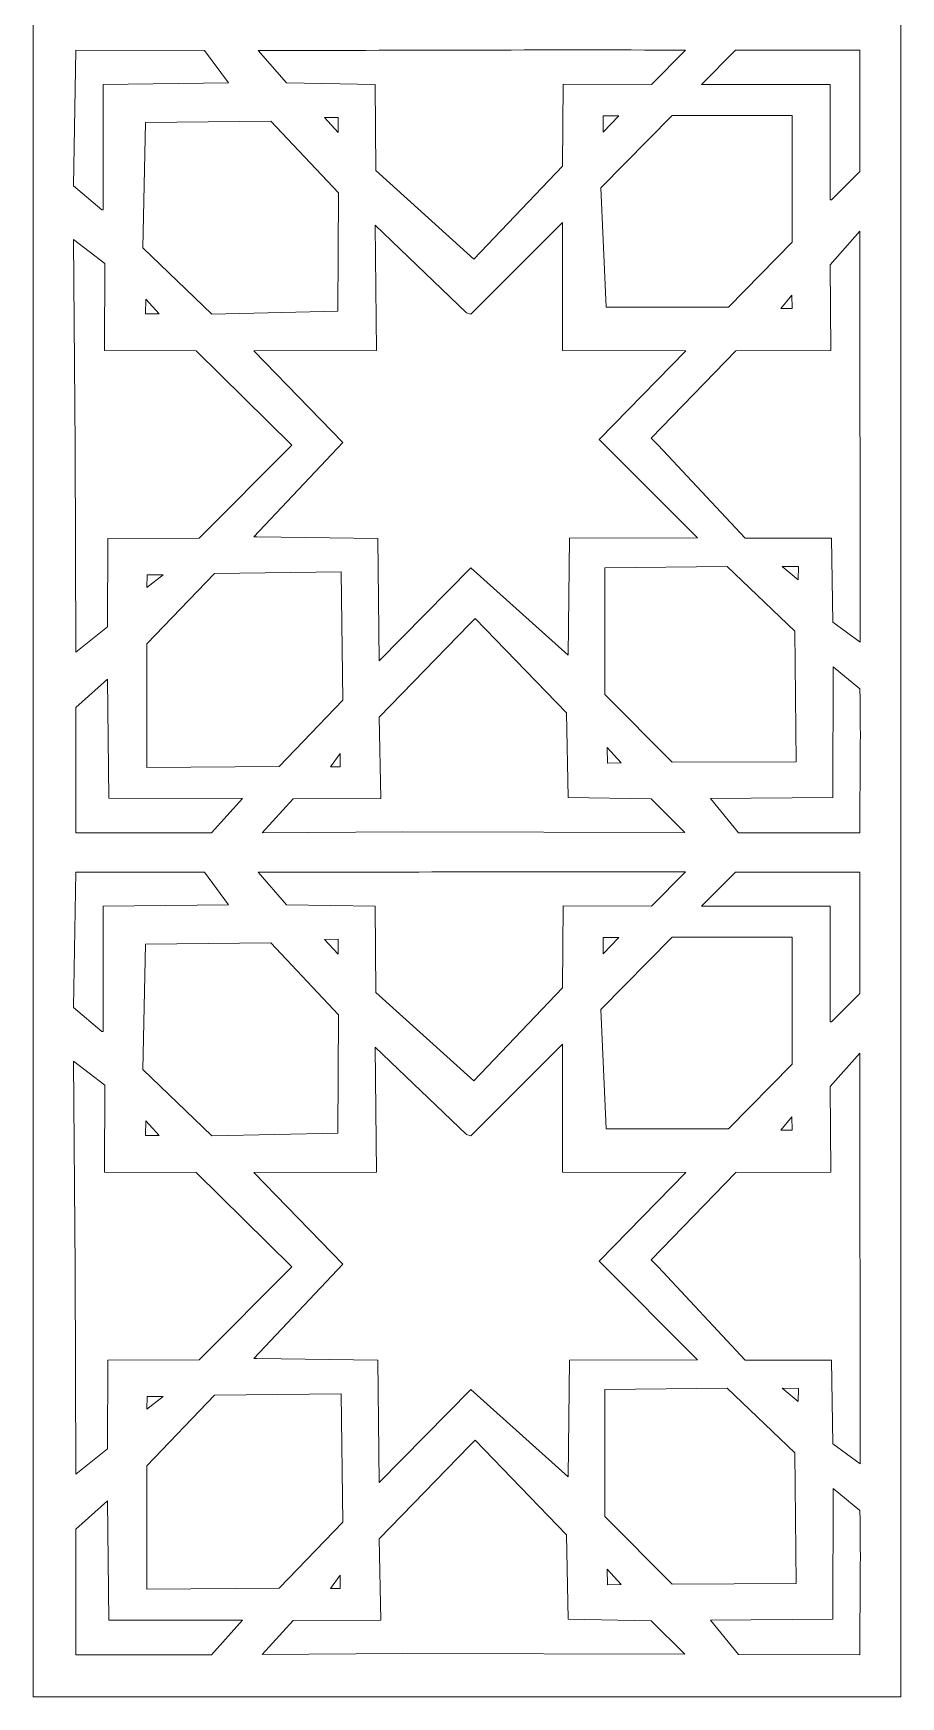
# Model space of a CAD drawing. Header units: centimetres. Extents: x -27.5 to -16, y -9.5 to 9.5.
# Drawn here: x -27.5 to -22.54, y -9.5 to 0 of the extents above; entities that cross this region are included whole.
import ezdxf

# ---------------------------------------------------------------- set-up
doc = ezdxf.new("R2010")
doc.units = ezdxf.units.CM
doc.header["$MEASUREMENT"] = 0
doc.layers.add('layer 1', color=7, linetype='Continuous')

msp = doc.modelspace()

# ---------------------------------------------------------------- linework, layer by layer
at = {"layer": 'layer 1', "color": 250, "lineweight": 9}
msp.add_open_spline([(-27.5, 9.5), (-27.5, 9.5), (-22.54254, 9.5), (-22.54254, 9.5), (-22.54254, 9.5), (-22.54254, 9.5), (-22.54254, -9.5), (-22.54254, -9.5), (-22.54254, -9.5), (-22.54254, -9.5), (-27.5, -9.5), (-27.5, -9.5), (-27.5, -9.5), (-27.5, -9.5), (-27.5, 9.5), (-27.5, 9.5)], degree=3, knots=[0, 0, 0, 0, 0.2, 0.2, 0.2, 0.2, 0.4, 0.4, 0.4, 0.4, 0.6, 0.6, 0.6, 0.6, 1, 1, 1, 1], dxfattribs=at)
at = {"layer": 'layer 1', "color": 7, "lineweight": 9}
for points, knots in [([(-26.21459, -0.09686), (-26.21459, -0.09686), (-26.0536, -0.28266), (-26.0536, -0.28266), (-26.0536, -0.28266), (-26.0536, -0.28266), (-25.54648, -0.2907), (-25.54648, -0.2907), (-25.54648, -0.2907), (-25.54648, -0.2907), (-25.54311, -0.7832), (-25.54311, -0.7832), (-25.54311, -0.7832), (-25.54311, -0.7832), (-24.983, -1.28885), (-24.983, -1.28885), (-24.983, -1.28885), (-24.983, -1.28885), (-24.47587, -0.75758), (-24.47587, -0.75758), (-24.47587, -0.75758), (-24.47587, -0.75758), (-24.47079, -0.28914), (-24.47079, -0.28914), (-24.47079, -0.28914), (-24.47079, -0.28914), (-23.9666, -0.29063), (-23.9666, -0.29063), (-23.9666, -0.29063), (-23.9666, -0.29063), (-23.77211, -0.09528), (-23.77211, -0.09528), (-23.77211, -0.09528), (-24.60938, -0.09167), (-25.3836, -0.09743), (-26.21459, -0.09686)], [0, 0, 0, 0, 0.1, 0.1, 0.1, 0.1, 0.2, 0.2, 0.2, 0.2, 0.3, 0.3, 0.3, 0.3, 0.4, 0.4, 0.4, 0.4, 0.5, 0.5, 0.5, 0.5, 0.6, 0.6, 0.6, 0.6, 0.7, 0.7, 0.7, 0.7, 0.8, 0.8, 0.8, 0.8, 1, 1, 1, 1]), ([(-26.52199, -0.09683), (-26.52199, -0.09683), (-27.25646, -0.09603), (-27.25646, -0.09603), (-27.25646, -0.09603), (-27.25646, -0.09603), (-27.26909, -0.87027), (-27.26909, -0.87027), (-27.26909, -0.87027), (-27.26909, -0.87027), (-27.1081, -1.00711), (-27.1081, -1.00711), (-27.1081, -1.00711), (-27.1081, -1.00711), (-27.10005, -1.00711), (-27.10005, -1.00711), (-27.10005, -1.00711), (-27.10005, -1.00711), (-27.10005, -0.2907), (-27.10005, -0.2907), (-27.10005, -0.2907), (-27.10005, -0.2907), (-26.38363, -0.28266), (-26.38363, -0.28266), (-26.38363, -0.28266), (-26.38363, -0.28266), (-26.52199, -0.09683), (-26.52199, -0.09683)], [0, 0, 0, 0, 0.125, 0.125, 0.125, 0.125, 0.25, 0.25, 0.25, 0.25, 0.375, 0.375, 0.375, 0.375, 0.5, 0.5, 0.5, 0.5, 0.625, 0.625, 0.625, 0.625, 0.75, 0.75, 0.75, 0.75, 1, 1, 1, 1]), ([(-23.48736, -0.09576), (-23.48736, -0.09576), (-23.68202, -0.29061), (-23.68202, -0.29061), (-23.68202, -0.29061), (-23.68202, -0.29061), (-22.94498, -0.29049), (-22.94498, -0.29049), (-22.94498, -0.29049), (-22.94498, -0.29049), (-22.94644, -0.95077), (-22.94644, -0.95077), (-22.94644, -0.95077), (-22.94644, -0.95077), (-22.9384, -0.95077), (-22.9384, -0.95077), (-22.9384, -0.95077), (-22.9384, -0.95077), (-22.77678, -0.78913), (-22.77678, -0.78913), (-22.77678, -0.78913), (-22.77678, -0.78913), (-22.77643, -0.09576), (-22.77643, -0.09576), (-22.77643, -0.09576), (-22.77643, -0.09576), (-23.48736, -0.09576), (-23.48736, -0.09576)], [0, 0, 0, 0, 0.125, 0.125, 0.125, 0.125, 0.25, 0.25, 0.25, 0.25, 0.375, 0.375, 0.375, 0.375, 0.5, 0.5, 0.5, 0.5, 0.625, 0.625, 0.625, 0.625, 0.75, 0.75, 0.75, 0.75, 1, 1, 1, 1]), ([(-23.84887, -0.46779), (-23.84887, -0.46779), (-24.25698, -0.88124), (-24.25698, -0.88124), (-24.25698, -0.88124), (-24.25698, -0.88124), (-24.22634, -1.56253), (-24.22634, -1.56253), (-24.22634, -1.56253), (-24.22634, -1.56253), (-23.52603, -1.56253), (-23.52603, -1.56253), (-23.52603, -1.56253), (-23.52603, -1.56253), (-23.16377, -1.19225), (-23.16377, -1.19225), (-23.16377, -1.19225), (-23.16377, -1.19225), (-23.16377, -0.47583), (-23.16377, -0.47583), (-23.16377, -0.47583), (-23.16377, -0.47583), (-23.16377, -0.46779), (-23.16377, -0.46779), (-23.16377, -0.46779), (-23.16377, -0.46779), (-23.84887, -0.46779), (-23.84887, -0.46779)], [0, 0, 0, 0, 0.125, 0.125, 0.125, 0.125, 0.25, 0.25, 0.25, 0.25, 0.375, 0.375, 0.375, 0.375, 0.5, 0.5, 0.5, 0.5, 0.625, 0.625, 0.625, 0.625, 0.75, 0.75, 0.75, 0.75, 1, 1, 1, 1]), ([(-24.24247, -0.47041), (-24.24247, -0.47041), (-24.24384, -0.5634), (-24.24384, -0.5634), (-24.24384, -0.5634), (-24.24384, -0.5634), (-24.15351, -0.47018), (-24.15351, -0.47018), (-24.15351, -0.47018), (-24.15351, -0.47018), (-24.24247, -0.47041), (-24.24247, -0.47041)], [0, 0, 0, 0, 0.25, 0.25, 0.25, 0.25, 0.5, 0.5, 0.5, 0.5, 1, 1, 1, 1]), ([(-26.85857, -0.50803), (-26.85857, -0.50803), (-26.87466, -1.22445), (-26.87466, -1.22445), (-26.87466, -1.22445), (-26.87466, -1.22445), (-26.48023, -1.6028), (-26.48023, -1.6028), (-26.48023, -1.6028), (-26.48023, -1.6028), (-25.75878, -1.58669), (-25.75878, -1.58669), (-25.75878, -1.58669), (-25.75878, -1.58669), (-25.75576, -0.91053), (-25.75576, -0.91053), (-25.75576, -0.91053), (-25.75576, -0.91053), (-26.14215, -0.49999), (-26.14215, -0.49999), (-26.14215, -0.49999), (-26.14215, -0.49999), (-26.85857, -0.50803), (-26.85857, -0.50803)], [0, 0, 0, 0, 0.1428571, 0.1428571, 0.1428571, 0.1428571, 0.2857143, 0.2857143, 0.2857143, 0.2857143, 0.4285714, 0.4285714, 0.4285714, 0.4285714, 0.5714286, 0.5714286, 0.5714286, 0.5714286, 0.7142857, 0.7142857, 0.7142857, 0.7142857, 1, 1, 1, 1]), ([(-25.83549, -0.48026), (-25.83549, -0.48026), (-25.75825, -0.56539), (-25.75825, -0.56539), (-25.75825, -0.56539), (-25.75825, -0.56539), (-25.75721, -0.47947), (-25.75721, -0.47947), (-25.75721, -0.47947), (-25.75721, -0.47947), (-25.83549, -0.48026), (-25.83549, -0.48026)], [0, 0, 0, 0, 0.25, 0.25, 0.25, 0.25, 0.5, 0.5, 0.5, 0.5, 1, 1, 1, 1]), ([(-24.47587, -1.07957), (-24.47587, -1.07957), (-24.99909, -1.6028), (-24.99909, -1.6028), (-24.99909, -1.6028), (-24.99909, -1.6028), (-25.02325, -1.59473), (-25.02325, -1.59473), (-25.02325, -1.59473), (-25.02325, -1.59473), (-25.54648, -1.09566), (-25.54648, -1.09566), (-25.54648, -1.09566), (-25.54648, -1.09566), (-25.53843, -1.81023), (-25.53843, -1.81023), (-25.53843, -1.81023), (-25.53843, -1.81023), (-26.23874, -1.81208), (-26.23874, -1.81208), (-26.23874, -1.81208), (-26.23874, -1.81208), (-25.73162, -2.33531), (-25.73162, -2.33531), (-25.73162, -2.33531), (-25.73162, -2.33531), (-26.23874, -2.87463), (-26.23874, -2.87463), (-26.23874, -2.87463), (-26.23874, -2.87463), (-26.22264, -2.87463), (-26.22264, -2.87463), (-26.22264, -2.87463), (-26.22264, -2.87463), (-25.53037, -2.88379), (-25.53037, -2.88379), (-25.53037, -2.88379), (-25.53037, -2.88379), (-25.52232, -3.58298), (-25.52232, -3.58298), (-25.52232, -3.58298), (-25.52232, -3.58298), (-24.99909, -3.05171), (-24.99909, -3.05171), (-24.99909, -3.05171), (-24.99909, -3.05171), (-24.44367, -3.5508), (-24.44367, -3.5508), (-24.44367, -3.5508), (-24.44367, -3.5508), (-24.43593, -2.88332), (-24.43593, -2.88332), (-24.43593, -2.88332), (-24.43593, -2.88332), (-23.70421, -2.88166), (-23.70421, -2.88166), (-23.70421, -2.88166), (-23.70421, -2.88166), (-24.26658, -2.3192), (-24.26658, -2.3192), (-24.26658, -2.3192), (-24.26658, -2.3192), (-23.77146, -1.8128), (-23.77146, -1.8128), (-23.77146, -1.8128), (-23.77146, -1.8128), (-24.4753, -1.81014), (-24.4753, -1.81014), (-24.4753, -1.81014), (-24.4753, -1.81014), (-24.47587, -1.07957), (-24.47587, -1.07957)], [0, 0, 0, 0, 0.0526316, 0.0526316, 0.0526316, 0.0526316, 0.1052632, 0.1052632, 0.1052632, 0.1052632, 0.1578947, 0.1578947, 0.1578947, 0.1578947, 0.2105263, 0.2105263, 0.2105263, 0.2105263, 0.2631579, 0.2631579, 0.2631579, 0.2631579, 0.3157895, 0.3157895, 0.3157895, 0.3157895, 0.3684211, 0.3684211, 0.3684211, 0.3684211, 0.4210526, 0.4210526, 0.4210526, 0.4210526, 0.4736842, 0.4736842, 0.4736842, 0.4736842, 0.5263158, 0.5263158, 0.5263158, 0.5263158, 0.5789474, 0.5789474, 0.5789474, 0.5789474, 0.6315789, 0.6315789, 0.6315789, 0.6315789, 0.6842105, 0.6842105, 0.6842105, 0.6842105, 0.7368421, 0.7368421, 0.7368421, 0.7368421, 0.7894737, 0.7894737, 0.7894737, 0.7894737, 0.8421053, 0.8421053, 0.8421053, 0.8421053, 0.8947368, 0.8947368, 0.8947368, 0.8947368, 1, 1, 1, 1]), ([(-22.77693, -1.12993), (-22.77693, -1.12993), (-22.94644, -1.32105), (-22.94644, -1.32105), (-22.94644, -1.32105), (-22.94644, -1.32105), (-22.94216, -1.81048), (-22.94216, -1.81048), (-22.94216, -1.81048), (-22.94216, -1.81048), (-23.48576, -1.81208), (-23.48576, -1.81208), (-23.48576, -1.81208), (-23.48576, -1.81208), (-23.96875, -2.31115), (-23.96875, -2.31115), (-23.96875, -2.31115), (-23.96875, -2.31115), (-23.9285, -2.3514), (-23.9285, -2.3514), (-23.9285, -2.3514), (-23.9285, -2.3514), (-23.43243, -2.88334), (-23.43243, -2.88334), (-23.43243, -2.88334), (-23.43243, -2.88334), (-22.93777, -2.88341), (-22.93777, -2.88341), (-22.93777, -2.88341), (-22.93777, -2.88341), (-22.92992, -3.362), (-22.92992, -3.362), (-22.92992, -3.362), (-22.92992, -3.362), (-22.77518, -3.47614), (-22.77518, -3.47614), (-22.77518, -3.47614), (-22.77518, -3.47614), (-22.77693, -1.12993), (-22.77693, -1.12993)], [0, 0, 0, 0, 0.0909091, 0.0909091, 0.0909091, 0.0909091, 0.1818182, 0.1818182, 0.1818182, 0.1818182, 0.2727273, 0.2727273, 0.2727273, 0.2727273, 0.3636364, 0.3636364, 0.3636364, 0.3636364, 0.4545455, 0.4545455, 0.4545455, 0.4545455, 0.5454545, 0.5454545, 0.5454545, 0.5454545, 0.6363636, 0.6363636, 0.6363636, 0.6363636, 0.7272727, 0.7272727, 0.7272727, 0.7272727, 0.8181818, 0.8181818, 0.8181818, 0.8181818, 1, 1, 1, 1]), ([(-27.26909, -1.17616), (-27.26909, -1.17616), (-27.26105, -2.35946), (-27.26105, -2.35946), (-27.26105, -2.35946), (-27.26105, -2.35946), (-27.25694, -3.53469), (-27.25694, -3.53469), (-27.25694, -3.53469), (-27.25694, -3.53469), (-27.0759, -3.38981), (-27.0759, -3.38981), (-27.0759, -3.38981), (-27.0759, -3.38981), (-27.07426, -2.88471), (-27.07426, -2.88471), (-27.07426, -2.88471), (-27.07426, -2.88471), (-26.55267, -2.88267), (-26.55267, -2.88267), (-26.55267, -2.88267), (-26.55267, -2.88267), (-26.0214, -2.3514), (-26.0214, -2.3514), (-26.0214, -2.3514), (-26.0214, -2.3514), (-26.56878, -1.81208), (-26.56878, -1.81208), (-26.56878, -1.81208), (-26.56878, -1.81208), (-27.09258, -1.81044), (-27.09258, -1.81044), (-27.09258, -1.81044), (-27.09258, -1.81044), (-27.09185, -1.31356), (-27.09185, -1.31356), (-27.09185, -1.31356), (-27.09185, -1.31356), (-27.26909, -1.17616), (-27.26909, -1.17616)], [0, 0, 0, 0, 0.0909091, 0.0909091, 0.0909091, 0.0909091, 0.1818182, 0.1818182, 0.1818182, 0.1818182, 0.2727273, 0.2727273, 0.2727273, 0.2727273, 0.3636364, 0.3636364, 0.3636364, 0.3636364, 0.4545455, 0.4545455, 0.4545455, 0.4545455, 0.5454545, 0.5454545, 0.5454545, 0.5454545, 0.6363636, 0.6363636, 0.6363636, 0.6363636, 0.7272727, 0.7272727, 0.7272727, 0.7272727, 0.8181818, 0.8181818, 0.8181818, 0.8181818, 1, 1, 1, 1]), ([(-26.85674, -1.51685), (-26.85674, -1.51685), (-26.85857, -1.60133), (-26.85857, -1.60133), (-26.85857, -1.60133), (-26.85857, -1.60133), (-26.78036, -1.60133), (-26.78036, -1.60133), (-26.78036, -1.60133), (-26.78036, -1.60133), (-26.85674, -1.51685), (-26.85674, -1.51685)], [0, 0, 0, 0, 0.25, 0.25, 0.25, 0.25, 0.5, 0.5, 0.5, 0.5, 1, 1, 1, 1]), ([(-23.22817, -1.5706), (-23.22817, -1.5706), (-23.16377, -1.57056), (-23.16377, -1.57056), (-23.16377, -1.57056), (-23.16377, -1.57056), (-23.16446, -1.49452), (-23.16446, -1.49452), (-23.16446, -1.49452), (-23.16446, -1.49452), (-23.22817, -1.5706), (-23.22817, -1.5706)], [0, 0, 0, 0, 0.25, 0.25, 0.25, 0.25, 0.5, 0.5, 0.5, 0.5, 1, 1, 1, 1]), ([(-26.46414, -3.08391), (-26.46414, -3.08391), (-26.85052, -3.48641), (-26.85052, -3.48641), (-26.85052, -3.48641), (-26.85052, -3.48641), (-26.851, -4.19183), (-26.851, -4.19183), (-26.851, -4.19183), (-26.851, -4.19183), (-26.09386, -4.18672), (-26.09386, -4.18672), (-26.09386, -4.18672), (-26.09386, -4.18672), (-25.73162, -3.80838), (-25.73162, -3.80838), (-25.73162, -3.80838), (-25.73162, -3.80838), (-25.73967, -3.07586), (-25.73967, -3.07586), (-25.73967, -3.07586), (-25.73967, -3.07586), (-26.46414, -3.08391), (-26.46414, -3.08391)], [0, 0, 0, 0, 0.1428571, 0.1428571, 0.1428571, 0.1428571, 0.2857143, 0.2857143, 0.2857143, 0.2857143, 0.4285714, 0.4285714, 0.4285714, 0.4285714, 0.5714286, 0.5714286, 0.5714286, 0.5714286, 0.7142857, 0.7142857, 0.7142857, 0.7142857, 1, 1, 1, 1]), ([(-26.84971, -3.09197), (-26.84971, -3.09197), (-26.85052, -3.16442), (-26.85052, -3.16442), (-26.85052, -3.16442), (-26.85052, -3.16442), (-26.75777, -3.09197), (-26.75777, -3.09197), (-26.75777, -3.09197), (-26.75777, -3.09197), (-26.84971, -3.09197), (-26.84971, -3.09197)], [0, 0, 0, 0, 0.25, 0.25, 0.25, 0.25, 0.5, 0.5, 0.5, 0.5, 1, 1, 1, 1]), ([(-24.23438, -3.05171), (-24.23438, -3.05171), (-24.23438, -3.77618), (-24.23438, -3.77618), (-24.23438, -3.77618), (-24.23438, -3.77618), (-23.848, -4.16256), (-23.848, -4.16256), (-23.848, -4.16256), (-23.848, -4.16256), (-23.13964, -4.16034), (-23.13964, -4.16034), (-23.13964, -4.16034), (-23.13964, -4.16034), (-23.14768, -3.41394), (-23.14768, -3.41394), (-23.14768, -3.41394), (-23.14768, -3.41394), (-23.53407, -3.04367), (-23.53407, -3.04367), (-23.53407, -3.04367), (-23.53407, -3.04367), (-24.23438, -3.05171), (-24.23438, -3.05171)], [0, 0, 0, 0, 0.1428571, 0.1428571, 0.1428571, 0.1428571, 0.2857143, 0.2857143, 0.2857143, 0.2857143, 0.4285714, 0.4285714, 0.4285714, 0.4285714, 0.5714286, 0.5714286, 0.5714286, 0.5714286, 0.7142857, 0.7142857, 0.7142857, 0.7142857, 1, 1, 1, 1]), ([(-23.22013, -3.04367), (-23.22013, -3.04367), (-23.12802, -3.1197), (-23.12802, -3.1197), (-23.12802, -3.1197), (-23.12802, -3.1197), (-23.1261, -3.04507), (-23.1261, -3.04507), (-23.1261, -3.04507), (-23.1261, -3.04507), (-23.22013, -3.04367), (-23.22013, -3.04367)], [0, 0, 0, 0, 0.25, 0.25, 0.25, 0.25, 0.5, 0.5, 0.5, 0.5, 1, 1, 1, 1]), ([(-25.51462, -4.36966), (-25.51462, -4.36966), (-26.01516, -4.37151), (-26.01516, -4.37151), (-26.01516, -4.37151), (-26.01516, -4.37151), (-26.19181, -4.56504), (-26.19181, -4.56504), (-26.19181, -4.56504), (-26.19181, -4.56504), (-25.39065, -4.55989), (-25.39065, -4.55989), (-25.39065, -4.55989), (-25.39065, -4.55989), (-23.77555, -4.5635), (-23.77555, -4.5635), (-23.77555, -4.5635), (-23.77555, -4.5635), (-23.96875, -4.37185), (-23.96875, -4.37185), (-23.96875, -4.37185), (-23.96875, -4.37185), (-24.44367, -4.3638), (-24.44367, -4.3638), (-24.44367, -4.3638), (-24.44367, -4.3638), (-24.45173, -3.88084), (-24.45173, -3.88084), (-24.45173, -3.88084), (-24.45173, -3.88084), (-24.97496, -3.3415), (-24.97496, -3.3415), (-24.97496, -3.3415), (-24.97496, -3.3415), (-25.00716, -3.3737), (-25.00716, -3.3737), (-25.00716, -3.3737), (-25.00716, -3.3737), (-25.52232, -3.90497), (-25.52232, -3.90497), (-25.52232, -3.90497), (-25.52232, -3.90497), (-25.51462, -4.36966), (-25.51462, -4.36966)], [0, 0, 0, 0, 0.0833333, 0.0833333, 0.0833333, 0.0833333, 0.1666667, 0.1666667, 0.1666667, 0.1666667, 0.25, 0.25, 0.25, 0.25, 0.3333333, 0.3333333, 0.3333333, 0.3333333, 0.4166667, 0.4166667, 0.4166667, 0.4166667, 0.5, 0.5, 0.5, 0.5, 0.5833333, 0.5833333, 0.5833333, 0.5833333, 0.6666667, 0.6666667, 0.6666667, 0.6666667, 0.75, 0.75, 0.75, 0.75, 0.8333333, 0.8333333, 0.8333333, 0.8333333, 1, 1, 1, 1]), ([(-27.0759, -3.68764), (-27.0759, -3.68764), (-27.25658, -3.84974), (-27.25658, -3.84974), (-27.25658, -3.84974), (-27.25658, -3.84974), (-27.25675, -4.56603), (-27.25675, -4.56603), (-27.25675, -4.56603), (-27.25675, -4.56603), (-26.48068, -4.56605), (-26.48068, -4.56605), (-26.48068, -4.56605), (-26.48068, -4.56605), (-26.30464, -4.36938), (-26.30464, -4.36938), (-26.30464, -4.36938), (-26.30464, -4.36938), (-27.06816, -4.36823), (-27.06816, -4.36823), (-27.06816, -4.36823), (-27.06816, -4.36823), (-27.0759, -3.68764), (-27.0759, -3.68764)], [0, 0, 0, 0, 0.1428571, 0.1428571, 0.1428571, 0.1428571, 0.2857143, 0.2857143, 0.2857143, 0.2857143, 0.4285714, 0.4285714, 0.4285714, 0.4285714, 0.5714286, 0.5714286, 0.5714286, 0.5714286, 0.7142857, 0.7142857, 0.7142857, 0.7142857, 1, 1, 1, 1]), ([(-22.77598, -3.74225), (-22.77598, -3.74225), (-22.92881, -3.61764), (-22.92881, -3.61764), (-22.92881, -3.61764), (-22.92881, -3.61764), (-22.93035, -4.3638), (-22.93035, -4.3638), (-22.93035, -4.3638), (-22.93035, -4.3638), (-23.63067, -4.36932), (-23.63067, -4.36932), (-23.63067, -4.36932), (-23.63067, -4.36932), (-23.46967, -4.56498), (-23.46967, -4.56498), (-23.46967, -4.56498), (-23.46967, -4.56498), (-22.77588, -4.56658), (-22.77588, -4.56658), (-22.77588, -4.56658), (-22.77691, -4.26555), (-22.76985, -4.04402), (-22.77598, -3.74225)], [0, 0, 0, 0, 0.1428571, 0.1428571, 0.1428571, 0.1428571, 0.2857143, 0.2857143, 0.2857143, 0.2857143, 0.4285714, 0.4285714, 0.4285714, 0.4285714, 0.5714286, 0.5714286, 0.5714286, 0.5714286, 0.7142857, 0.7142857, 0.7142857, 0.7142857, 1, 1, 1, 1]), ([(-24.22052, -4.0777), (-24.22052, -4.0777), (-24.21826, -4.16762), (-24.21826, -4.16762), (-24.21826, -4.16762), (-24.21826, -4.16762), (-24.13938, -4.16608), (-24.13938, -4.16608), (-24.13938, -4.16608), (-24.13938, -4.16608), (-24.22052, -4.0777), (-24.22052, -4.0777)], [0, 0, 0, 0, 0.25, 0.25, 0.25, 0.25, 0.5, 0.5, 0.5, 0.5, 1, 1, 1, 1]), ([(-25.74619, -4.11213), (-25.74619, -4.11213), (-25.8004, -4.18851), (-25.8004, -4.18851), (-25.8004, -4.18851), (-25.8004, -4.18851), (-25.74572, -4.1882), (-25.74572, -4.1882), (-25.74572, -4.1882), (-25.74572, -4.1882), (-25.74619, -4.11213), (-25.74619, -4.11213)], [0, 0, 0, 0, 0.25, 0.25, 0.25, 0.25, 0.5, 0.5, 0.5, 0.5, 1, 1, 1, 1]), ([(-26.52199, -4.79066), (-26.52199, -4.79066), (-27.25646, -4.78986), (-27.25646, -4.78986), (-27.25646, -4.78986), (-27.25646, -4.78986), (-27.26909, -5.5641), (-27.26909, -5.5641), (-27.26909, -5.5641), (-27.26909, -5.5641), (-27.1081, -5.70094), (-27.1081, -5.70094), (-27.1081, -5.70094), (-27.1081, -5.70094), (-27.10005, -5.70094), (-27.10005, -5.70094), (-27.10005, -5.70094), (-27.10005, -5.70094), (-27.10005, -4.98454), (-27.10005, -4.98454), (-27.10005, -4.98454), (-27.10005, -4.98454), (-26.38363, -4.9765), (-26.38363, -4.9765), (-26.38363, -4.9765), (-26.38363, -4.9765), (-26.52199, -4.79066), (-26.52199, -4.79066)], [0, 0, 0, 0, 0.125, 0.125, 0.125, 0.125, 0.25, 0.25, 0.25, 0.25, 0.375, 0.375, 0.375, 0.375, 0.5, 0.5, 0.5, 0.5, 0.625, 0.625, 0.625, 0.625, 0.75, 0.75, 0.75, 0.75, 1, 1, 1, 1]), ([(-26.21459, -4.7907), (-26.21459, -4.7907), (-26.0536, -4.9765), (-26.0536, -4.9765), (-26.0536, -4.9765), (-26.0536, -4.9765), (-25.54648, -4.98454), (-25.54648, -4.98454), (-25.54648, -4.98454), (-25.54648, -4.98454), (-25.54311, -5.47703), (-25.54311, -5.47703), (-25.54311, -5.47703), (-25.54311, -5.47703), (-24.983, -5.98269), (-24.983, -5.98269), (-24.983, -5.98269), (-24.983, -5.98269), (-24.47587, -5.45142), (-24.47587, -5.45142), (-24.47587, -5.45142), (-24.47587, -5.45142), (-24.47079, -4.98298), (-24.47079, -4.98298), (-24.47079, -4.98298), (-24.47079, -4.98298), (-23.9666, -4.98446), (-23.9666, -4.98446), (-23.9666, -4.98446), (-23.9666, -4.98446), (-23.77211, -4.78912), (-23.77211, -4.78912), (-23.77211, -4.78912), (-24.60938, -4.78551), (-25.3836, -4.79127), (-26.21459, -4.7907)], [0, 0, 0, 0, 0.1, 0.1, 0.1, 0.1, 0.2, 0.2, 0.2, 0.2, 0.3, 0.3, 0.3, 0.3, 0.4, 0.4, 0.4, 0.4, 0.5, 0.5, 0.5, 0.5, 0.6, 0.6, 0.6, 0.6, 0.7, 0.7, 0.7, 0.7, 0.8, 0.8, 0.8, 0.8, 1, 1, 1, 1]), ([(-23.48736, -4.7896), (-23.48736, -4.7896), (-23.68202, -4.98445), (-23.68202, -4.98445), (-23.68202, -4.98445), (-23.68202, -4.98445), (-22.94498, -4.98433), (-22.94498, -4.98433), (-22.94498, -4.98433), (-22.94498, -4.98433), (-22.94644, -5.64461), (-22.94644, -5.64461), (-22.94644, -5.64461), (-22.94644, -5.64461), (-22.9384, -5.64461), (-22.9384, -5.64461), (-22.9384, -5.64461), (-22.9384, -5.64461), (-22.77678, -5.48297), (-22.77678, -5.48297), (-22.77678, -5.48297), (-22.77678, -5.48297), (-22.77643, -4.7896), (-22.77643, -4.7896), (-22.77643, -4.7896), (-22.77643, -4.7896), (-23.48736, -4.7896), (-23.48736, -4.7896)], [0, 0, 0, 0, 0.125, 0.125, 0.125, 0.125, 0.25, 0.25, 0.25, 0.25, 0.375, 0.375, 0.375, 0.375, 0.5, 0.5, 0.5, 0.5, 0.625, 0.625, 0.625, 0.625, 0.75, 0.75, 0.75, 0.75, 1, 1, 1, 1]), ([(-26.85857, -5.20187), (-26.85857, -5.20187), (-26.87466, -5.91829), (-26.87466, -5.91829), (-26.87466, -5.91829), (-26.87466, -5.91829), (-26.48023, -6.29663), (-26.48023, -6.29663), (-26.48023, -6.29663), (-26.48023, -6.29663), (-25.75878, -6.28052), (-25.75878, -6.28052), (-25.75878, -6.28052), (-25.75878, -6.28052), (-25.75576, -5.60437), (-25.75576, -5.60437), (-25.75576, -5.60437), (-25.75576, -5.60437), (-26.14215, -5.19382), (-26.14215, -5.19382), (-26.14215, -5.19382), (-26.14215, -5.19382), (-26.85857, -5.20187), (-26.85857, -5.20187)], [0, 0, 0, 0, 0.1428571, 0.1428571, 0.1428571, 0.1428571, 0.2857143, 0.2857143, 0.2857143, 0.2857143, 0.4285714, 0.4285714, 0.4285714, 0.4285714, 0.5714286, 0.5714286, 0.5714286, 0.5714286, 0.7142857, 0.7142857, 0.7142857, 0.7142857, 1, 1, 1, 1]), ([(-25.83549, -5.1741), (-25.83549, -5.1741), (-25.75825, -5.25923), (-25.75825, -5.25923), (-25.75825, -5.25923), (-25.75825, -5.25923), (-25.75721, -5.1733), (-25.75721, -5.1733), (-25.75721, -5.1733), (-25.75721, -5.1733), (-25.83549, -5.1741), (-25.83549, -5.1741)], [0, 0, 0, 0, 0.25, 0.25, 0.25, 0.25, 0.5, 0.5, 0.5, 0.5, 1, 1, 1, 1]), ([(-23.84887, -5.16163), (-23.84887, -5.16163), (-24.25698, -5.57508), (-24.25698, -5.57508), (-24.25698, -5.57508), (-24.25698, -5.57508), (-24.22634, -6.25637), (-24.22634, -6.25637), (-24.22634, -6.25637), (-24.22634, -6.25637), (-23.52603, -6.25637), (-23.52603, -6.25637), (-23.52603, -6.25637), (-23.52603, -6.25637), (-23.16377, -5.88609), (-23.16377, -5.88609), (-23.16377, -5.88609), (-23.16377, -5.88609), (-23.16377, -5.16967), (-23.16377, -5.16967), (-23.16377, -5.16967), (-23.16377, -5.16967), (-23.16377, -5.16163), (-23.16377, -5.16163), (-23.16377, -5.16163), (-23.16377, -5.16163), (-23.84887, -5.16163), (-23.84887, -5.16163)], [0, 0, 0, 0, 0.125, 0.125, 0.125, 0.125, 0.25, 0.25, 0.25, 0.25, 0.375, 0.375, 0.375, 0.375, 0.5, 0.5, 0.5, 0.5, 0.625, 0.625, 0.625, 0.625, 0.75, 0.75, 0.75, 0.75, 1, 1, 1, 1]), ([(-24.24247, -5.16425), (-24.24247, -5.16425), (-24.24384, -5.25723), (-24.24384, -5.25723), (-24.24384, -5.25723), (-24.24384, -5.25723), (-24.15351, -5.16402), (-24.15351, -5.16402), (-24.15351, -5.16402), (-24.15351, -5.16402), (-24.24247, -5.16425), (-24.24247, -5.16425)], [0, 0, 0, 0, 0.25, 0.25, 0.25, 0.25, 0.5, 0.5, 0.5, 0.5, 1, 1, 1, 1]), ([(-24.47587, -5.77341), (-24.47587, -5.77341), (-24.99909, -6.29663), (-24.99909, -6.29663), (-24.99909, -6.29663), (-24.99909, -6.29663), (-25.02325, -6.28857), (-25.02325, -6.28857), (-25.02325, -6.28857), (-25.02325, -6.28857), (-25.54648, -5.7895), (-25.54648, -5.7895), (-25.54648, -5.7895), (-25.54648, -5.7895), (-25.53843, -6.50407), (-25.53843, -6.50407), (-25.53843, -6.50407), (-25.53843, -6.50407), (-26.23874, -6.50592), (-26.23874, -6.50592), (-26.23874, -6.50592), (-26.23874, -6.50592), (-25.73162, -7.02915), (-25.73162, -7.02915), (-25.73162, -7.02915), (-25.73162, -7.02915), (-26.23874, -7.56846), (-26.23874, -7.56846), (-26.23874, -7.56846), (-26.23874, -7.56846), (-26.22264, -7.56846), (-26.22264, -7.56846), (-26.22264, -7.56846), (-26.22264, -7.56846), (-25.53037, -7.57763), (-25.53037, -7.57763), (-25.53037, -7.57763), (-25.53037, -7.57763), (-25.52232, -8.27682), (-25.52232, -8.27682), (-25.52232, -8.27682), (-25.52232, -8.27682), (-24.99909, -7.74555), (-24.99909, -7.74555), (-24.99909, -7.74555), (-24.99909, -7.74555), (-24.44367, -8.24464), (-24.44367, -8.24464), (-24.44367, -8.24464), (-24.44367, -8.24464), (-24.43593, -7.57715), (-24.43593, -7.57715), (-24.43593, -7.57715), (-24.43593, -7.57715), (-23.70421, -7.5755), (-23.70421, -7.5755), (-23.70421, -7.5755), (-23.70421, -7.5755), (-24.26658, -7.01304), (-24.26658, -7.01304), (-24.26658, -7.01304), (-24.26658, -7.01304), (-23.77146, -6.50664), (-23.77146, -6.50664), (-23.77146, -6.50664), (-23.77146, -6.50664), (-24.4753, -6.50398), (-24.4753, -6.50398), (-24.4753, -6.50398), (-24.4753, -6.50398), (-24.47587, -5.77341), (-24.47587, -5.77341)], [0, 0, 0, 0, 0.0526316, 0.0526316, 0.0526316, 0.0526316, 0.1052632, 0.1052632, 0.1052632, 0.1052632, 0.1578947, 0.1578947, 0.1578947, 0.1578947, 0.2105263, 0.2105263, 0.2105263, 0.2105263, 0.2631579, 0.2631579, 0.2631579, 0.2631579, 0.3157895, 0.3157895, 0.3157895, 0.3157895, 0.3684211, 0.3684211, 0.3684211, 0.3684211, 0.4210526, 0.4210526, 0.4210526, 0.4210526, 0.4736842, 0.4736842, 0.4736842, 0.4736842, 0.5263158, 0.5263158, 0.5263158, 0.5263158, 0.5789474, 0.5789474, 0.5789474, 0.5789474, 0.6315789, 0.6315789, 0.6315789, 0.6315789, 0.6842105, 0.6842105, 0.6842105, 0.6842105, 0.7368421, 0.7368421, 0.7368421, 0.7368421, 0.7894737, 0.7894737, 0.7894737, 0.7894737, 0.8421053, 0.8421053, 0.8421053, 0.8421053, 0.8947368, 0.8947368, 0.8947368, 0.8947368, 1, 1, 1, 1]), ([(-27.26909, -5.87), (-27.26909, -5.87), (-27.26105, -7.0533), (-27.26105, -7.0533), (-27.26105, -7.0533), (-27.26105, -7.0533), (-27.25694, -8.22853), (-27.25694, -8.22853), (-27.25694, -8.22853), (-27.25694, -8.22853), (-27.0759, -8.08365), (-27.0759, -8.08365), (-27.0759, -8.08365), (-27.0759, -8.08365), (-27.07426, -7.57854), (-27.07426, -7.57854), (-27.07426, -7.57854), (-27.07426, -7.57854), (-26.55267, -7.57651), (-26.55267, -7.57651), (-26.55267, -7.57651), (-26.55267, -7.57651), (-26.0214, -7.04523), (-26.0214, -7.04523), (-26.0214, -7.04523), (-26.0214, -7.04523), (-26.56878, -6.50592), (-26.56878, -6.50592), (-26.56878, -6.50592), (-26.56878, -6.50592), (-27.09258, -6.50428), (-27.09258, -6.50428), (-27.09258, -6.50428), (-27.09258, -6.50428), (-27.09185, -6.00739), (-27.09185, -6.00739), (-27.09185, -6.00739), (-27.09185, -6.00739), (-27.26909, -5.87), (-27.26909, -5.87)], [0, 0, 0, 0, 0.0909091, 0.0909091, 0.0909091, 0.0909091, 0.1818182, 0.1818182, 0.1818182, 0.1818182, 0.2727273, 0.2727273, 0.2727273, 0.2727273, 0.3636364, 0.3636364, 0.3636364, 0.3636364, 0.4545455, 0.4545455, 0.4545455, 0.4545455, 0.5454545, 0.5454545, 0.5454545, 0.5454545, 0.6363636, 0.6363636, 0.6363636, 0.6363636, 0.7272727, 0.7272727, 0.7272727, 0.7272727, 0.8181818, 0.8181818, 0.8181818, 0.8181818, 1, 1, 1, 1]), ([(-22.77693, -5.82377), (-22.77693, -5.82377), (-22.94644, -6.01489), (-22.94644, -6.01489), (-22.94644, -6.01489), (-22.94644, -6.01489), (-22.94216, -6.50432), (-22.94216, -6.50432), (-22.94216, -6.50432), (-22.94216, -6.50432), (-23.48576, -6.50592), (-23.48576, -6.50592), (-23.48576, -6.50592), (-23.48576, -6.50592), (-23.96875, -7.00499), (-23.96875, -7.00499), (-23.96875, -7.00499), (-23.96875, -7.00499), (-23.9285, -7.04523), (-23.9285, -7.04523), (-23.9285, -7.04523), (-23.9285, -7.04523), (-23.43243, -7.57717), (-23.43243, -7.57717), (-23.43243, -7.57717), (-23.43243, -7.57717), (-22.93777, -7.57725), (-22.93777, -7.57725), (-22.93777, -7.57725), (-22.93777, -7.57725), (-22.92992, -8.05584), (-22.92992, -8.05584), (-22.92992, -8.05584), (-22.92992, -8.05584), (-22.77518, -8.16997), (-22.77518, -8.16997), (-22.77518, -8.16997), (-22.77518, -8.16997), (-22.77693, -5.82377), (-22.77693, -5.82377)], [0, 0, 0, 0, 0.0909091, 0.0909091, 0.0909091, 0.0909091, 0.1818182, 0.1818182, 0.1818182, 0.1818182, 0.2727273, 0.2727273, 0.2727273, 0.2727273, 0.3636364, 0.3636364, 0.3636364, 0.3636364, 0.4545455, 0.4545455, 0.4545455, 0.4545455, 0.5454545, 0.5454545, 0.5454545, 0.5454545, 0.6363636, 0.6363636, 0.6363636, 0.6363636, 0.7272727, 0.7272727, 0.7272727, 0.7272727, 0.8181818, 0.8181818, 0.8181818, 0.8181818, 1, 1, 1, 1]), ([(-26.85674, -6.21069), (-26.85674, -6.21069), (-26.85857, -6.29517), (-26.85857, -6.29517), (-26.85857, -6.29517), (-26.85857, -6.29517), (-26.78036, -6.29517), (-26.78036, -6.29517), (-26.78036, -6.29517), (-26.78036, -6.29517), (-26.85674, -6.21069), (-26.85674, -6.21069)], [0, 0, 0, 0, 0.25, 0.25, 0.25, 0.25, 0.5, 0.5, 0.5, 0.5, 1, 1, 1, 1]), ([(-23.22817, -6.26443), (-23.22817, -6.26443), (-23.16377, -6.2644), (-23.16377, -6.2644), (-23.16377, -6.2644), (-23.16377, -6.2644), (-23.16446, -6.18836), (-23.16446, -6.18836), (-23.16446, -6.18836), (-23.16446, -6.18836), (-23.22817, -6.26443), (-23.22817, -6.26443)], [0, 0, 0, 0, 0.25, 0.25, 0.25, 0.25, 0.5, 0.5, 0.5, 0.5, 1, 1, 1, 1]), ([(-26.46414, -7.77775), (-26.46414, -7.77775), (-26.85052, -8.18024), (-26.85052, -8.18024), (-26.85052, -8.18024), (-26.85052, -8.18024), (-26.851, -8.88567), (-26.851, -8.88567), (-26.851, -8.88567), (-26.851, -8.88567), (-26.09386, -8.88056), (-26.09386, -8.88056), (-26.09386, -8.88056), (-26.09386, -8.88056), (-25.73162, -8.50221), (-25.73162, -8.50221), (-25.73162, -8.50221), (-25.73162, -8.50221), (-25.73967, -7.7697), (-25.73967, -7.7697), (-25.73967, -7.7697), (-25.73967, -7.7697), (-26.46414, -7.77775), (-26.46414, -7.77775)], [0, 0, 0, 0, 0.1428571, 0.1428571, 0.1428571, 0.1428571, 0.2857143, 0.2857143, 0.2857143, 0.2857143, 0.4285714, 0.4285714, 0.4285714, 0.4285714, 0.5714286, 0.5714286, 0.5714286, 0.5714286, 0.7142857, 0.7142857, 0.7142857, 0.7142857, 1, 1, 1, 1]), ([(-26.84971, -7.78581), (-26.84971, -7.78581), (-26.85052, -7.85825), (-26.85052, -7.85825), (-26.85052, -7.85825), (-26.85052, -7.85825), (-26.75777, -7.78581), (-26.75777, -7.78581), (-26.75777, -7.78581), (-26.75777, -7.78581), (-26.84971, -7.78581), (-26.84971, -7.78581)], [0, 0, 0, 0, 0.25, 0.25, 0.25, 0.25, 0.5, 0.5, 0.5, 0.5, 1, 1, 1, 1]), ([(-24.23438, -7.74555), (-24.23438, -7.74555), (-24.23438, -8.47001), (-24.23438, -8.47001), (-24.23438, -8.47001), (-24.23438, -8.47001), (-23.848, -8.8564), (-23.848, -8.8564), (-23.848, -8.8564), (-23.848, -8.8564), (-23.13964, -8.85418), (-23.13964, -8.85418), (-23.13964, -8.85418), (-23.13964, -8.85418), (-23.14768, -8.10778), (-23.14768, -8.10778), (-23.14768, -8.10778), (-23.14768, -8.10778), (-23.53407, -7.7375), (-23.53407, -7.7375), (-23.53407, -7.7375), (-23.53407, -7.7375), (-24.23438, -7.74555), (-24.23438, -7.74555)], [0, 0, 0, 0, 0.1428571, 0.1428571, 0.1428571, 0.1428571, 0.2857143, 0.2857143, 0.2857143, 0.2857143, 0.4285714, 0.4285714, 0.4285714, 0.4285714, 0.5714286, 0.5714286, 0.5714286, 0.5714286, 0.7142857, 0.7142857, 0.7142857, 0.7142857, 1, 1, 1, 1]), ([(-23.22013, -7.7375), (-23.22013, -7.7375), (-23.12802, -7.81354), (-23.12802, -7.81354), (-23.12802, -7.81354), (-23.12802, -7.81354), (-23.1261, -7.73891), (-23.1261, -7.73891), (-23.1261, -7.73891), (-23.1261, -7.73891), (-23.22013, -7.7375), (-23.22013, -7.7375)], [0, 0, 0, 0, 0.25, 0.25, 0.25, 0.25, 0.5, 0.5, 0.5, 0.5, 1, 1, 1, 1]), ([(-25.51462, -9.0635), (-25.51462, -9.0635), (-26.01516, -9.06534), (-26.01516, -9.06534), (-26.01516, -9.06534), (-26.01516, -9.06534), (-26.19181, -9.25888), (-26.19181, -9.25888), (-26.19181, -9.25888), (-26.19181, -9.25888), (-25.39065, -9.25372), (-25.39065, -9.25372), (-25.39065, -9.25372), (-25.39065, -9.25372), (-23.77555, -9.25734), (-23.77555, -9.25734), (-23.77555, -9.25734), (-23.77555, -9.25734), (-23.96875, -9.06569), (-23.96875, -9.06569), (-23.96875, -9.06569), (-23.96875, -9.06569), (-24.44367, -9.05764), (-24.44367, -9.05764), (-24.44367, -9.05764), (-24.44367, -9.05764), (-24.45173, -8.57468), (-24.45173, -8.57468), (-24.45173, -8.57468), (-24.45173, -8.57468), (-24.97496, -8.03534), (-24.97496, -8.03534), (-24.97496, -8.03534), (-24.97496, -8.03534), (-25.00716, -8.06754), (-25.00716, -8.06754), (-25.00716, -8.06754), (-25.00716, -8.06754), (-25.52232, -8.59881), (-25.52232, -8.59881), (-25.52232, -8.59881), (-25.52232, -8.59881), (-25.51462, -9.0635), (-25.51462, -9.0635)], [0, 0, 0, 0, 0.0833333, 0.0833333, 0.0833333, 0.0833333, 0.1666667, 0.1666667, 0.1666667, 0.1666667, 0.25, 0.25, 0.25, 0.25, 0.3333333, 0.3333333, 0.3333333, 0.3333333, 0.4166667, 0.4166667, 0.4166667, 0.4166667, 0.5, 0.5, 0.5, 0.5, 0.5833333, 0.5833333, 0.5833333, 0.5833333, 0.6666667, 0.6666667, 0.6666667, 0.6666667, 0.75, 0.75, 0.75, 0.75, 0.8333333, 0.8333333, 0.8333333, 0.8333333, 1, 1, 1, 1]), ([(-22.77598, -8.43608), (-22.77598, -8.43608), (-22.92881, -8.31147), (-22.92881, -8.31147), (-22.92881, -8.31147), (-22.92881, -8.31147), (-22.93035, -9.05764), (-22.93035, -9.05764), (-22.93035, -9.05764), (-22.93035, -9.05764), (-23.63067, -9.06316), (-23.63067, -9.06316), (-23.63067, -9.06316), (-23.63067, -9.06316), (-23.46967, -9.25882), (-23.46967, -9.25882), (-23.46967, -9.25882), (-23.46967, -9.25882), (-22.77588, -9.26042), (-22.77588, -9.26042), (-22.77588, -9.26042), (-22.77691, -8.95939), (-22.76985, -8.73786), (-22.77598, -8.43608)], [0, 0, 0, 0, 0.1428571, 0.1428571, 0.1428571, 0.1428571, 0.2857143, 0.2857143, 0.2857143, 0.2857143, 0.4285714, 0.4285714, 0.4285714, 0.4285714, 0.5714286, 0.5714286, 0.5714286, 0.5714286, 0.7142857, 0.7142857, 0.7142857, 0.7142857, 1, 1, 1, 1]), ([(-27.0759, -8.38148), (-27.0759, -8.38148), (-27.25658, -8.54358), (-27.25658, -8.54358), (-27.25658, -8.54358), (-27.25658, -8.54358), (-27.25675, -9.25987), (-27.25675, -9.25987), (-27.25675, -9.25987), (-27.25675, -9.25987), (-26.48068, -9.25989), (-26.48068, -9.25989), (-26.48068, -9.25989), (-26.48068, -9.25989), (-26.30464, -9.06321), (-26.30464, -9.06321), (-26.30464, -9.06321), (-26.30464, -9.06321), (-27.06816, -9.06207), (-27.06816, -9.06207), (-27.06816, -9.06207), (-27.06816, -9.06207), (-27.0759, -8.38148), (-27.0759, -8.38148)], [0, 0, 0, 0, 0.1428571, 0.1428571, 0.1428571, 0.1428571, 0.2857143, 0.2857143, 0.2857143, 0.2857143, 0.4285714, 0.4285714, 0.4285714, 0.4285714, 0.5714286, 0.5714286, 0.5714286, 0.5714286, 0.7142857, 0.7142857, 0.7142857, 0.7142857, 1, 1, 1, 1]), ([(-25.74619, -8.80596), (-25.74619, -8.80596), (-25.8004, -8.88234), (-25.8004, -8.88234), (-25.8004, -8.88234), (-25.8004, -8.88234), (-25.74572, -8.88204), (-25.74572, -8.88204), (-25.74572, -8.88204), (-25.74572, -8.88204), (-25.74619, -8.80596), (-25.74619, -8.80596)], [0, 0, 0, 0, 0.25, 0.25, 0.25, 0.25, 0.5, 0.5, 0.5, 0.5, 1, 1, 1, 1]), ([(-24.22052, -8.77154), (-24.22052, -8.77154), (-24.21826, -8.86146), (-24.21826, -8.86146), (-24.21826, -8.86146), (-24.21826, -8.86146), (-24.13938, -8.85992), (-24.13938, -8.85992), (-24.13938, -8.85992), (-24.13938, -8.85992), (-24.22052, -8.77154), (-24.22052, -8.77154)], [0, 0, 0, 0, 0.25, 0.25, 0.25, 0.25, 0.5, 0.5, 0.5, 0.5, 1, 1, 1, 1])]:
    msp.add_open_spline(points, degree=3, knots=knots, dxfattribs=at)

doc.saveas('drawing.dxf')
